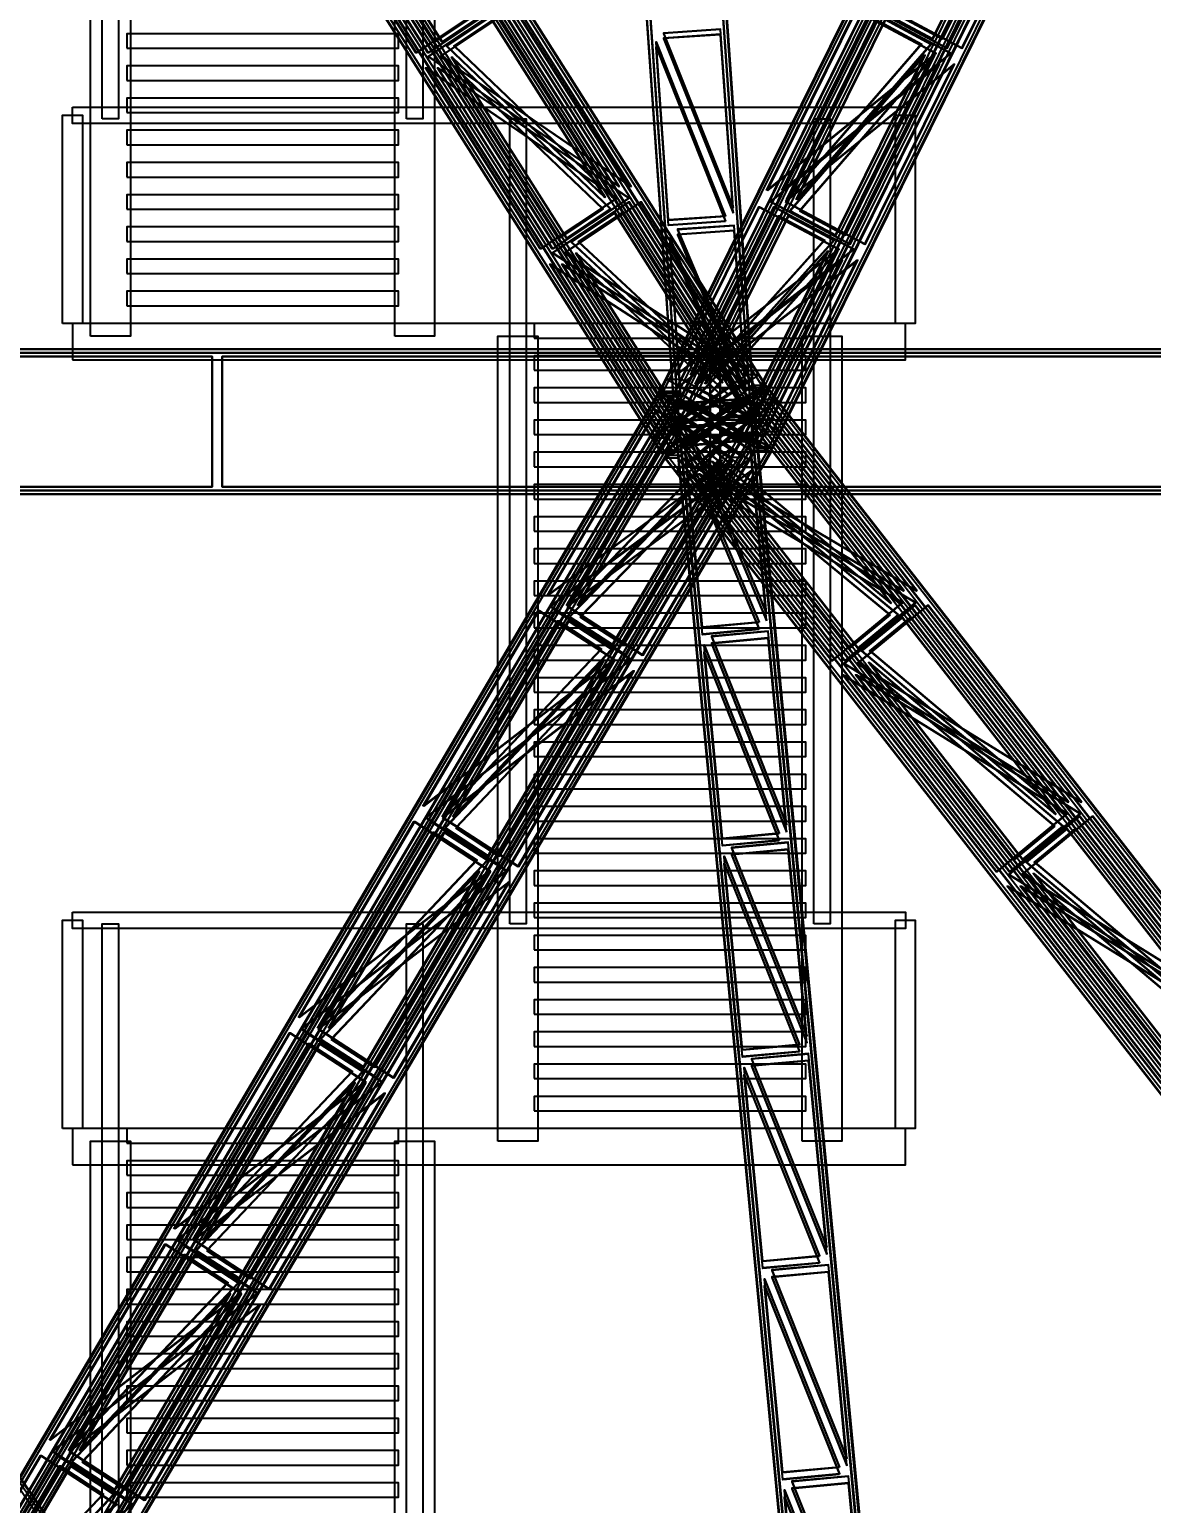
# Model space of a CAD drawing. Header units: millimetres. Extents: x -84906 to 117550, y -3000 to 338000.
# Drawn here: x 4463 to 10660, y 74025 to 82166 of the extents above; entities that cross this region are included whole.
import ezdxf

# ---------------------------------------------------------------- set-up
doc = ezdxf.new("R2010")
doc.units = ezdxf.units.MM
for name, color, linetype, lineweight in [('D-STR-CORE', 7, 'Continuous', 25), ('D-STR-DIM', 7, 'Continuous', 13), ('D-STR-STRC', 7, 'Continuous', 25)]:
    doc.layers.add(name, color=color, linetype=linetype, lineweight=lineweight)
doc.styles.add('OpenSansCondensed-Light', font='OpenSansCondensed-Light.ttf')
doc.styles.add('TOWER_UNICODE', font='Arial Unicode.ttf')
doc.dimstyles.new('EZDXF', dxfattribs={"dimtxt": 0.25, "dimasz": 0.175, "dimexe": 0.375, "dimexo": 0.125, "dimgap": 0.1, "dimtad": 1, "dimlfac": 100, "dimzin": 12, "dimdsep": 46, "dimtxsty": 'OpenSansCondensed-Light', "dimblk": 'ARCHTICK', "dimcen": 2.5, "dimazin": 3, "dimtfac": 0.5, "dimtmove": 2, "dimatfit": 3})

# ---------------------------------------------------------------- blocks, each defined once
blk = doc.blocks.new('_ARCHTICK')
at = {"color": 0, "linetype": 'BYBLOCK', "const_width": 0.15}
blk.add_lwpolyline([(-0.5, -0.5), (0.5, 0.5)], dxfattribs=at)

msp = doc.modelspace()

# ---------------------------------------------------------------- linework, layer by layer
at = {"layer": 'D-STR-CORE'}
for points in [[(4865, 81671.7), (4865, 86117.5), (4955, 86117.5), (4955, 81671.7)], [(6545, 81671.7), (6545, 86117.5), (6635, 86117.5), (6635, 81671.7)], [(4800, 80471.7), (4800, 84917.5), (5020, 84917.5), (5020, 80471.7)], [(6480, 80471.7), (6480, 84917.5), (6700, 84917.5), (6700, 80471.7)], [(5000, 82062.2), (6500, 82062.2), (6500, 82142.2), (5000, 82142.2)], [(5000, 81884.3), (6500, 81884.3), (6500, 81964.3), (5000, 81964.3)], [(4700, 81736.7), (9300, 81736.7), (9300, 81646.7), (4700, 81646.7)], [(5000, 81706.5), (6500, 81706.5), (6500, 81786.5), (5000, 81786.5)], [(4645, 80541.7), (4645, 81691.7), (4755, 81691.7), (4755, 80541.7)], [(7115, 77225.8), (7115, 81671.7), (7205, 81671.7), (7205, 77225.8)], [(8795, 77225.8), (8795, 81671.7), (8885, 81671.7), (8885, 77225.8)], [(9245, 80541.7), (9245, 81691.7), (9355, 81691.7), (9355, 80541.7)], [(5000, 81528.7), (6500, 81528.7), (6500, 81608.7), (5000, 81608.7)], [(5000, 81350.8), (6500, 81350.8), (6500, 81430.8), (5000, 81430.8)], [(5000, 81173), (6500, 81173), (6500, 81253), (5000, 81253)], [(5000, 80995.2), (6500, 80995.2), (6500, 81075.2), (5000, 81075.2)], [(5000, 80817.3), (6500, 80817.3), (6500, 80897.3), (5000, 80897.3)], [(5000, 80639.5), (6500, 80639.5), (6500, 80719.5), (5000, 80719.5)], [(4700, 80341.7), (9300, 80341.7), (9300, 80541.7), (4700, 80541.7)], [(7250, 80461.7), (8750, 80461.7), (8750, 80541.7), (7250, 80541.7)], [(7050, 76025.8), (7050, 80471.7), (7270, 80471.7), (7270, 76025.8)], [(8730, 76025.8), (8730, 80471.7), (8950, 80471.7), (8950, 76025.8)], [(7250, 80283.8), (8750, 80283.8), (8750, 80363.8), (7250, 80363.8)], [(7250, 80106), (8750, 80106), (8750, 80186), (7250, 80186)], [(7250, 79928.2), (8750, 79928.2), (8750, 80008.2), (7250, 80008.2)], [(7250, 79750.3), (8750, 79750.3), (8750, 79830.3), (7250, 79830.3)], [(7250, 79572.5), (8750, 79572.5), (8750, 79652.5), (7250, 79652.5)], [(7250, 79394.7), (8750, 79394.7), (8750, 79474.7), (7250, 79474.7)], [(7250, 79216.8), (8750, 79216.8), (8750, 79296.8), (7250, 79296.8)], [(7250, 79039), (8750, 79039), (8750, 79119), (7250, 79119)], [(7250, 78861.2), (8750, 78861.2), (8750, 78941.2), (7250, 78941.2)], [(7250, 78683.3), (8750, 78683.3), (8750, 78763.3), (7250, 78763.3)], [(7250, 78505.5), (8750, 78505.5), (8750, 78585.5), (7250, 78585.5)], [(7250, 78327.7), (8750, 78327.7), (8750, 78407.7), (7250, 78407.7)], [(7250, 78149.8), (8750, 78149.8), (8750, 78229.8), (7250, 78229.8)], [(7250, 77972), (8750, 77972), (8750, 78052), (7250, 78052)], [(7250, 77794.2), (8750, 77794.2), (8750, 77874.2), (7250, 77874.2)], [(7250, 77616.3), (8750, 77616.3), (8750, 77696.3), (7250, 77696.3)], [(7250, 77438.5), (8750, 77438.5), (8750, 77518.5), (7250, 77518.5)], [(7250, 77260.7), (8750, 77260.7), (8750, 77340.7), (7250, 77340.7)], [(4700, 77290.8), (9300, 77290.8), (9300, 77200.8), (4700, 77200.8)], [(4645, 76095.8), (4645, 77245.8), (4755, 77245.8), (4755, 76095.8)], [(4865, 72780), (4865, 77225.8), (4955, 77225.8), (4955, 72780)], [(6545, 72780), (6545, 77225.8), (6635, 77225.8), (6635, 72780)], [(9245, 76095.8), (9245, 77245.8), (9355, 77245.8), (9355, 76095.8)], [(7250, 77082.8), (8750, 77082.8), (8750, 77162.8), (7250, 77162.8)], [(7250, 76905), (8750, 76905), (8750, 76985), (7250, 76985)], [(7250, 76727.2), (8750, 76727.2), (8750, 76807.2), (7250, 76807.2)], [(7250, 76549.3), (8750, 76549.3), (8750, 76629.3), (7250, 76629.3)], [(7250, 76371.5), (8750, 76371.5), (8750, 76451.5), (7250, 76451.5)], [(7250, 76193.7), (8750, 76193.7), (8750, 76273.7), (7250, 76273.7)], [(4700, 75895.8), (9300, 75895.8), (9300, 76095.8), (4700, 76095.8)], [(5000, 76015.8), (6500, 76015.8), (6500, 76095.8), (5000, 76095.8)], [(4800, 71580), (4800, 76025.8), (5020, 76025.8), (5020, 71580)], [(6480, 71580), (6480, 76025.8), (6700, 76025.8), (6700, 71580)], [(5000, 75838), (6500, 75838), (6500, 75918), (5000, 75918)], [(5000, 75660.2), (6500, 75660.2), (6500, 75740.2), (5000, 75740.2)], [(5000, 75482.3), (6500, 75482.3), (6500, 75562.3), (5000, 75562.3)], [(5000, 75304.5), (6500, 75304.5), (6500, 75384.5), (5000, 75384.5)], [(5000, 75126.7), (6500, 75126.7), (6500, 75206.7), (5000, 75206.7)], [(5000, 74948.8), (6500, 74948.8), (6500, 75028.8), (5000, 75028.8)], [(5000, 74771), (6500, 74771), (6500, 74851), (5000, 74851)], [(5000, 74593.2), (6500, 74593.2), (6500, 74673.2), (5000, 74673.2)], [(5000, 74415.3), (6500, 74415.3), (6500, 74495.3), (5000, 74495.3)], [(5000, 74237.5), (6500, 74237.5), (6500, 74317.5), (5000, 74317.5)], [(5000, 74059.7), (6500, 74059.7), (6500, 74139.7), (5000, 74139.7)]]:
    msp.add_lwpolyline(points, close=True, dxfattribs=at)
at = {"layer": 'D-STR-STRC'}
for points in [[(8477.4, 80174.4), (7953.5, 79825.6), (-296.5, 92825.6), (227.4, 93174.4)], [(8480.9, 80174.4), (7956.9, 79825.6), (-293.1, 92825.6), (230.9, 93174.4)], [(8543.1, 80174.4), (8019.1, 79825.6), (-230.9, 92825.6), (293.1, 93174.4)], [(8546.5, 80174.4), (8022.6, 79825.6), (-227.4, 92825.6), (296.5, 93174.4)], [(7932.5, 80146.2), (8480.1, 79853.8), (14905.4, 92853.8), (14357.8, 93146.2)], [(7936.9, 80146.2), (8484.5, 79853.8), (14909.8, 92853.8), (14362.2, 93146.2)], [(8015.5, 80146.2), (8563.1, 79853.8), (14988.5, 92853.8), (14440.9, 93146.2)], [(8019.9, 80146.2), (8567.5, 79853.8), (14992.9, 92853.8), (14445.3, 93146.2)], [(8399.2, 80114.4), (8055.4, 79885.6), (-194.6, 92885.6), (149.2, 93114.4)], [(8402.7, 80114.4), (8058.9, 79885.6), (-191.1, 92885.6), (152.7, 93114.4)], [(8441.1, 80114.4), (8097.3, 79885.6), (-152.7, 92885.6), (191.1, 93114.4)], [(8444.6, 80114.4), (8100.8, 79885.6), (-149.2, 92885.6), (194.6, 93114.4)], [(8041.6, 80096), (8401, 79904), (14826.3, 92904), (14467, 93096)], [(8046, 80096), (8405.4, 79904), (14830.7, 92904), (14471.4, 93096)], [(8094.6, 80096), (8454, 79904), (14879.3, 92904), (14520, 93096)], [(8099, 80096), (8458.4, 79904), (14883.7, 92904), (14524.3, 93096)], [(8469.5, 80030.4), (8030.5, 80000.2), (7118.2, 93000.2), (7557.1, 93030.4)], [(8469.5, 80030.4), (8030.5, 80000.2), (7118.2, 93000.2), (7557.1, 93030.4)], [(8469.5, 80028.2), (8030.5, 79998), (7118.2, 92998), (7557.1, 93028.2)], [(8469.5, 80028.2), (8030.5, 79998), (7118.2, 92998), (7557.1, 93028.2)], [(8469.5, 80002), (8030.5, 79971.8), (7118.2, 92971.8), (7557.1, 93002)], [(8469.5, 80002), (8030.5, 79971.8), (7118.2, 92971.8), (7557.1, 93002)], [(8469.5, 79999.8), (8030.5, 79969.6), (7118.2, 92969.6), (7557.1, 92999.8)], [(8469.5, 79999.8), (8030.5, 79969.6), (7118.2, 92969.6), (7557.1, 92999.8)], [(7018.2, 82317.8), (6596.6, 82037.1), (5962.3, 83036.6)], [(7021.7, 82317.8), (6600, 82037.1), (5965.8, 83036.6)], [(7083.9, 82317.8), (6662.2, 82037.1), (6027.9, 83036.6)], [(7087.3, 82317.8), (6665.7, 82037.1), (6031.4, 83036.6)], [(6940, 82257.8), (6698.5, 82097.1), (6064.2, 83096.6)], [(6943.5, 82257.8), (6702, 82097.1), (6067.7, 83096.6)], [(6981.9, 82257.8), (6740.4, 82097.1), (6106.1, 83096.6)], [(6985.4, 82257.8), (6743.9, 82097.1), (6109.6, 83096.6)], [(9088.2, 82298.5), (9528.8, 82063.2), (10020.3, 83057.6)], [(9092.6, 82298.5), (9533.2, 82063.2), (10024.7, 83057.6)], [(9171.2, 82298.5), (9611.9, 82063.2), (10103.4, 83057.6)], [(9175.6, 82298.5), (9616.3, 82063.2), (10107.7, 83057.6)], [(9197.3, 82248.3), (9449.8, 82113.4), (9941.2, 83107.8)], [(9201.7, 82248.3), (9454.1, 82113.4), (9945.6, 83107.8)], [(9250.3, 82248.3), (9502.8, 82113.4), (9994.2, 83107.8)], [(9254.7, 82248.3), (9507.1, 82113.4), (9998.6, 83107.8)], [(7718.6, 81296.7), (7084.3, 82296.2), (6662.7, 82015.5)], [(7722.1, 81296.7), (7087.8, 82296.2), (6666.1, 82015.5)], [(7784.2, 81296.7), (7150, 82296.2), (6728.3, 82015.5)], [(7787.7, 81296.7), (7153.4, 82296.2), (6731.8, 82015.5)], [(7640.4, 81236.8), (7006.1, 82236.3), (6764.6, 82075.5)], [(7643.9, 81236.8), (7009.6, 82236.3), (6768.1, 82075.5)], [(7682.3, 81236.8), (7048, 82236.3), (6806.5, 82075.5)], [(7685.8, 81236.8), (7051.5, 82236.3), (6810, 82075.5)], [(8534, 81275.8), (9025.5, 82270.2), (9466.2, 82034.8)], [(8538.4, 81275.8), (9029.9, 82270.2), (9470.5, 82034.8)], [(8617.1, 81275.8), (9108.6, 82270.2), (9549.2, 82034.8)], [(8621.4, 81275.8), (9112.9, 82270.2), (9553.6, 82034.8)], [(8643.2, 81225.5), (9134.7, 82219.9), (9387.1, 82085.1)], [(8647.5, 81225.5), (9139, 82219.9), (9391.4, 82085.1)], [(8696.2, 81225.5), (9187.7, 82219.9), (9440.1, 82085.1)], [(8700.5, 81225.5), (9192, 82219.9), (9444.4, 82085.1)], [(8348.5, 81182.6), (8279.4, 82167.1), (7965.2, 82145.5)], [(8348.5, 81182.6), (8279.4, 82167.1), (7965.2, 82145.5)], [(8348.5, 81180.4), (8279.4, 82164.9), (7965.2, 82143.3)], [(8348.5, 81180.4), (8279.4, 82164.9), (7965.2, 82143.3)], [(8348.5, 81154.2), (8279.4, 82138.8), (7965.2, 82117.2)], [(8348.5, 81154.2), (8279.4, 82138.8), (7965.2, 82117.2)], [(8306.7, 81135.1), (7992.5, 81113.4), (7923.4, 82098)], [(8306.7, 81135.1), (7992.5, 81113.4), (7923.4, 82098)], [(8306.7, 81132.8), (7992.5, 81111.2), (7923.4, 82095.8)], [(8306.7, 81132.8), (7992.5, 81111.2), (7923.4, 82095.8)], [(8306.7, 81106.7), (7992.5, 81085.1), (7923.4, 82069.6)], [(8306.7, 81106.7), (7992.5, 81085.1), (7923.4, 82069.6)], [(8306.7, 81104.5), (7992.5, 81082.9), (7923.4, 82067.4)], [(8306.7, 81104.5), (7992.5, 81082.9), (7923.4, 82067.4)], [(8348.5, 81152), (8279.4, 82136.6), (7965.2, 82114.9)], [(8348.5, 81152), (8279.4, 82136.6), (7965.2, 82114.9)], [(7627.5, 81174.5), (7386, 81013.7), (6751.7, 82013.2)], [(7631, 81174.5), (7389.5, 81013.7), (6755.2, 82013.2)], [(7669.4, 81174.5), (7427.9, 81013.7), (6793.6, 82013.2)], [(7672.9, 81174.5), (7431.4, 81013.7), (6797.1, 82013.2)], [(8661.9, 81164.9), (8914.3, 81030.1), (9405.8, 82024.5)], [(8666.3, 81164.9), (8918.7, 81030.1), (9410.2, 82024.5)], [(8714.9, 81164.9), (8967.3, 81030.1), (9458.8, 82024.5)], [(8719.3, 81164.9), (8971.7, 81030.1), (9463.2, 82024.5)], [(7705.7, 81234.5), (7284.1, 80953.8), (6649.8, 81953.3)], [(7709.2, 81234.5), (7287.5, 80953.8), (6653.3, 81953.3)], [(7771.4, 81234.5), (7349.7, 80953.8), (6715.4, 81953.3)], [(7774.8, 81234.5), (7353.2, 80953.8), (6718.9, 81953.3)], [(8552.8, 81215.2), (8993.4, 80979.8), (9484.9, 81974.2)], [(8557.1, 81215.2), (8997.8, 80979.8), (9489.3, 81974.2)], [(8635.8, 81215.2), (9076.4, 80979.8), (9567.9, 81974.2)], [(8640.2, 81215.2), (9080.8, 80979.8), (9572.3, 81974.2)], [(8367.5, 80274.2), (7771.8, 81212.9), (7350.2, 80932.2)], [(8371, 80274.2), (7775.3, 81212.9), (7353.6, 80932.2)], [(8433.2, 80274.2), (7837.5, 81212.9), (7415.8, 80932.2)], [(8436.6, 80274.2), (7840.9, 81212.9), (7419.3, 80932.2)], [(8030.5, 80256.9), (8490.1, 81186.8), (8930.7, 80951.5)], [(8034.8, 80256.9), (8494.4, 81186.8), (8935.1, 80951.5)], [(8113.5, 80256.9), (8573.1, 81186.8), (9013.8, 80951.5)], [(8117.9, 80256.9), (8577.5, 81186.8), (9018.1, 80951.5)], [(8289.3, 80214.2), (7693.6, 81152.9), (7452.1, 80992.2)], [(8292.8, 80214.2), (7697.1, 81152.9), (7455.6, 80992.2)], [(8331.2, 80214.2), (7735.5, 81152.9), (7494, 80992.2)], [(8334.7, 80214.2), (7739, 81152.9), (7497.5, 80992.2)], [(8419.5, 80170.9), (8355.4, 81083.8), (8041.2, 81062.2)], [(8419.5, 80170.9), (8355.4, 81083.8), (8041.2, 81062.2)], [(8419.5, 80168.7), (8355.4, 81081.6), (8041.2, 81060)], [(8419.5, 80168.7), (8355.4, 81081.6), (8041.2, 81060)], [(8139.6, 80206.7), (8599.2, 81136.6), (8851.6, 81001.7)], [(8144, 80206.7), (8603.6, 81136.6), (8856, 81001.7)], [(8192.6, 80206.7), (8652.2, 81136.6), (8904.6, 81001.7)], [(8197, 80206.7), (8656.6, 81136.6), (8909, 81001.7)], [(8377.7, 80123.3), (8063.5, 80101.7), (7999.4, 81014.6)], [(8377.7, 80123.3), (8063.5, 80101.7), (7999.4, 81014.6)], [(8377.7, 80121.1), (8063.5, 80099.5), (7999.4, 81012.4)], [(8377.7, 80121.1), (8063.5, 80099.5), (7999.4, 81012.4)], [(8419.5, 80142.5), (8355.4, 81055.5), (8041.2, 81033.8)], [(8419.5, 80142.5), (8355.4, 81055.5), (8041.2, 81033.8)], [(8419.5, 80140.3), (8355.4, 81053.2), (8041.2, 81031.6)], [(8419.5, 80140.3), (8355.4, 81053.2), (8041.2, 81031.6)], [(8276.4, 80152), (8034.9, 79991.2), (7439.2, 80929.9)], [(8279.9, 80152), (8038.4, 79991.2), (7442.7, 80929.9)], [(8318.3, 80152), (8076.8, 79991.2), (7481.1, 80929.9)], [(8321.8, 80152), (8080.3, 79991.2), (7484.6, 80929.9)], [(8377.7, 80095), (8063.5, 80073.4), (7999.4, 80986.3)], [(8377.7, 80095), (8063.5, 80073.4), (7999.4, 80986.3)], [(8377.7, 80092.8), (8063.5, 80071.1), (7999.4, 80984.1)], [(8377.7, 80092.8), (8063.5, 80071.1), (7999.4, 80984.1)], [(8158.3, 80146.1), (8410.7, 80011.3), (8870.3, 80941.2)], [(8162.7, 80146.1), (8415.1, 80011.3), (8874.7, 80941.2)], [(8211.3, 80146.1), (8463.7, 80011.3), (8923.3, 80941.2)], [(8215.7, 80146.1), (8468.1, 80011.3), (8927.7, 80941.2)], [(8354.6, 80211.9), (7933, 79931.3), (7337.3, 80870)], [(8358.1, 80211.9), (7936.5, 79931.3), (7340.8, 80870)], [(8420.3, 80211.9), (7998.7, 79931.3), (7402.9, 80870)], [(8423.7, 80211.9), (8002.1, 79931.3), (7406.4, 80870)], [(8049.2, 80196.3), (8489.8, 79961), (8949.4, 80890.9)], [(8053.6, 80196.3), (8494.2, 79961), (8953.8, 80890.9)], [(8132.2, 80196.3), (8572.9, 79961), (9032.5, 80890.9)], [(8136.6, 80196.3), (8577.2, 79961), (9036.9, 80890.9)], [(-16500, 80400), (-16500, 79600), (16500, 79600), (16500, 80400)], [(16500, 80400), (16500, 79600), (-16500, 79600), (-16500, 80400)], [(2777.5, 80360), (2777.5, 79640), (5472.5, 79640), (5472.5, 80360)], [(5472.5, 80360), (5472.5, 79640), (2777.5, 79640), (2777.5, 80360)], [(5527.5, 80360), (5527.5, 79640), (8222.5, 79640), (8222.5, 80360)], [(8222.5, 80360), (8222.5, 79640), (5527.5, 79640), (5527.5, 80360)], [(8277.5, 80360), (8277.5, 79640), (10972.5, 79640), (10972.5, 80360)], [(10972.5, 80360), (10972.5, 79640), (8277.5, 79640), (8277.5, 80360)], [(9871.5, 66185.3), (9368.8, 65814.7), (-212.8, 79814.7), (289.9, 80185.3)], [(9875.8, 66185.3), (9373.1, 65814.7), (-208.5, 79814.7), (294.2, 80185.3)], [(8493.3, 80258.2), (8424.2, 80258.2), (7900.3, 79909.5), (7969.4, 79909.5)], [(19367.7, 66200.3), (18882.7, 65799.7), (7969.6, 79799.7), (8454.5, 80200.3)], [(8530.4, 80200.3), (8454.5, 80200.3), (7969.6, 79799.7), (8045.5, 79799.7)], [(19371.5, 66200.3), (18886.5, 65799.7), (7973.4, 79799.7), (8458.3, 80200.3)], [(7976.5, 80235.2), (8063.9, 80235.2), (8611.5, 79942.7), (8524.1, 79942.7)], [(8346, 80198.3), (8391.4, 80198.3), (8047.5, 79969.4), (8002.2, 79969.4)], [(19439.7, 66200.3), (18954.8, 65799.7), (8041.7, 79799.7), (8526.6, 80200.3)], [(19443.5, 66200.3), (18958.6, 65799.7), (8045.5, 79799.7), (8530.4, 80200.3)], [(8143, 80184.9), (8085.6, 80184.9), (8445, 79993), (8502.3, 79993)], [(8530.4, 80200.3), (8454.5, 80200.3), (8439.4, 80187.7), (8515.2, 80187.7)], [(-308.1, 66168.5), (209.8, 65831.5), (8459.8, 79831.5), (7941.9, 80168.5)], [(-303.1, 66168.5), (214.7, 65831.5), (8464.7, 79831.5), (7946.9, 80168.5)], [(-214.7, 66168.5), (303.1, 65831.5), (8553.1, 79831.5), (8035.3, 80168.5)], [(-209.8, 66168.5), (308.1, 65831.5), (8558.1, 79831.5), (8040.2, 80168.5)], [(-202.2, 66110.6), (137.7, 65889.4), (8387.7, 79889.4), (8047.8, 80110.6)], [(-197.2, 66110.6), (142.6, 65889.4), (8392.6, 79889.4), (8052.8, 80110.6)], [(-142.6, 66110.6), (197.2, 65889.4), (8447.2, 79889.4), (8107.4, 80110.6)], [(-137.7, 66110.6), (202.2, 65889.4), (8452.2, 79889.4), (8112.3, 80110.6)], [(7932.5, 80146.2), (8019.9, 80146.2), (8037, 80137.1), (7949.6, 80137.1)], [(7932.5, 80146.2), (8019.9, 80146.2), (8567.5, 79853.8), (8480.1, 79853.8)], [(7941.9, 80168.5), (8040.2, 80168.5), (8056.4, 80157.9), (7958.1, 80157.9)], [(7941.9, 80168.5), (8040.2, 80168.5), (8558.1, 79831.5), (8459.8, 79831.5)], [(8546.5, 80174.4), (8477.4, 80174.4), (7953.5, 79825.6), (8022.6, 79825.6)], [(8462.5, 80129.2), (8462.5, 80098.6), (8023.6, 80068.4), (8023.6, 80099)], [(8462.5, 80098.6), (8462.5, 80129.2), (8023.6, 80099), (8023.6, 80068.4)], [(8591.2, 80122.3), (8515.3, 80122.3), (8030.4, 79721.7), (8106.3, 79721.7)], [(8112.3, 80110.6), (8047.8, 80110.6), (8064, 80100), (8128.5, 80100)], [(8112.3, 80110.6), (8047.8, 80110.6), (8387.7, 79889.4), (8452.2, 79889.4)], [(8399.2, 80114.4), (8444.6, 80114.4), (8100.8, 79885.6), (8055.4, 79885.6)], [(19297.4, 66131.4), (18979.1, 65868.6), (8066, 79868.6), (8384.2, 80131.4)], [(8384.2, 80131.4), (8434, 80131.4), (8115.8, 79868.6), (8066, 79868.6)], [(19301.2, 66131.4), (18982.9, 65868.6), (8069.8, 79868.6), (8388, 80131.4)], [(19343.4, 66131.4), (19025.1, 65868.6), (8112, 79868.6), (8430.2, 80131.4)], [(19347.1, 66131.4), (19028.9, 65868.6), (8115.8, 79868.6), (8434, 80131.4)], [(8384.2, 80131.4), (8434, 80131.4), (8418.9, 80118.9), (8369.1, 80118.9)], [(8399.2, 80114.4), (8444.6, 80114.4), (8428.2, 80103.5), (8382.9, 80103.5)], [(8546.5, 80174.4), (8477.4, 80174.4), (8461.1, 80163.5), (8530.2, 80163.5)], [(7323.1, 79042.4), (7924.2, 80062.4), (8340.9, 79791.3)], [(7328, 79042.4), (7929.1, 80062.4), (8345.8, 79791.3)], [(7416.5, 79042.4), (8017.6, 80062.4), (8434.3, 79791.3)], [(7421.4, 79042.4), (8022.5, 80062.4), (8439.2, 79791.3)], [(7891.8, 80083.4), (7990.1, 80083.4), (8508, 79746.5), (8409.7, 79746.5)], [(8062.2, 80025.5), (7997.7, 80025.5), (8337.6, 79804.4), (8402.1, 79804.4)], [(8469.5, 80030.4), (8469.5, 79999.8), (8030.5, 79969.6), (8030.5, 80000.2)], [(8469.5, 79999.8), (8469.5, 80030.4), (8030.5, 80000.2), (8030.5, 79969.6)], [(9800.6, 66040.7), (9362.5, 66000.4), (8031, 80000.4), (8469, 80040.7)], [(8469, 80040.7), (8469, 79999.6), (8031, 79959.3), (8031, 80000.4)], [(9800.6, 66040.7), (9362.5, 66000.4), (8031, 80000.4), (8469, 80040.7)], [(8469, 79999.6), (8469, 80040.7), (8031, 80000.4), (8031, 79959.3)], [(9800.6, 66037.7), (9362.5, 65997.5), (8031, 79997.5), (8469, 80037.7)], [(9800.6, 66037.7), (9362.5, 65997.5), (8031, 79997.5), (8469, 80037.7)], [(8099, 80096), (8041.6, 80096), (8058.7, 80086.8), (8116.1, 80086.8)], [(8099, 80096), (8041.6, 80096), (8401, 79904), (8458.4, 79904)], [(9289.6, 79065.1), (8485, 80097.2), (8094.8, 79774.9)], [(9293.4, 79065.1), (8488.8, 80097.2), (8098.6, 79774.9)], [(8445, 80053.4), (8494.8, 80053.4), (8176.6, 79790.6), (8126.8, 79790.6)], [(9361.7, 79065.1), (8557.1, 80097.2), (8166.9, 79774.9)], [(9365.4, 79065.1), (8560.9, 80097.2), (8170.7, 79774.9)], [(9219.3, 78996.3), (8414.7, 80028.4), (8191.2, 79843.8)], [(9223.1, 78996.3), (8418.5, 80028.4), (8195, 79843.8)], [(9265.3, 78996.3), (8460.7, 80028.4), (8237.2, 79843.8)], [(9269.1, 78996.3), (8464.5, 80028.4), (8241, 79843.8)], [(8469, 80040.7), (8469, 79999.6), (8449.1, 79997.7), (8449.1, 80038.8)], [(8469, 79999.6), (8469, 80040.7), (8449.1, 80038.8), (8449.1, 79997.7)], [(8469.5, 80030.4), (8469.5, 79999.8), (8449.5, 79998.4), (8449.5, 80029)], [(8469.5, 79999.8), (8469.5, 80030.4), (8449.5, 80029), (8449.5, 79998.4)], [(7429, 78984.5), (8030.1, 80004.5), (8268.8, 79849.2)], [(7433.9, 78984.5), (8035, 80004.5), (8273.7, 79849.2)], [(7488.6, 78984.5), (8089.7, 80004.5), (8328.4, 79849.2)], [(7493.5, 78984.5), (8094.6, 80004.5), (8333.3, 79849.2)], [(8050.5, 80001.6), (8050.5, 79971), (8030.5, 79969.6), (8030.5, 80000.2)], [(8050.5, 79971), (8050.5, 80001.6), (8030.5, 80000.2), (8030.5, 79969.6)], [(9800.6, 66002.5), (9362.5, 65962.3), (8031, 79962.3), (8469, 80002.5)], [(9800.6, 66002.5), (9362.5, 65962.3), (8031, 79962.3), (8469, 80002.5)], [(8050.9, 80002.3), (8050.9, 79961.2), (8031, 79959.3), (8031, 80000.4)], [(8050.9, 79961.2), (8050.9, 80002.3), (8031, 80000.4), (8031, 79959.3)], [(9800.6, 65999.6), (9362.5, 65959.3), (8031, 79959.3), (8469, 79999.6)], [(9800.6, 65999.6), (9362.5, 65959.3), (8031, 79959.3), (8469, 79999.6)], [(8478.3, 79942.8), (8478.3, 79901.7), (8040.3, 79861.5), (8040.3, 79902.6)], [(8478.3, 79901.7), (8478.3, 79942.8), (8040.3, 79902.6), (8040.3, 79861.5)], [(8071.8, 79896.5), (8117.1, 79896.5), (8100.8, 79885.6), (8055.4, 79885.6)], [(8081.1, 79881.1), (8130.9, 79881.1), (8115.8, 79868.6), (8066, 79868.6)], [(8492.8, 78893.1), (8179.2, 78864.3), (8084.3, 79862.3)], [(8492.8, 78893.1), (8179.2, 78864.3), (8084.3, 79862.3)], [(8492.8, 78890.1), (8179.2, 78861.3), (8084.3, 79859.3)], [(8492.8, 78890.1), (8179.2, 78861.3), (8084.3, 79859.3)], [(8533.4, 78941.3), (8438.5, 79939.2), (8124.9, 79910.4)], [(8533.4, 78941.3), (8438.5, 79939.2), (8124.9, 79910.4)], [(8533.4, 78938.3), (8438.5, 79936.2), (8124.9, 79907.4)], [(8533.4, 78938.3), (8438.5, 79936.2), (8124.9, 79907.4)], [(8533.4, 78903.1), (8438.5, 79901.1), (8124.9, 79872.3)], [(8533.4, 78903.1), (8438.5, 79901.1), (8124.9, 79872.3)], [(8533.4, 78900.1), (8438.5, 79898.1), (8124.9, 79869.3)], [(8533.4, 78900.1), (8438.5, 79898.1), (8124.9, 79869.3)], [(8436, 79900), (8371.5, 79900), (8387.7, 79889.4), (8452.2, 79889.4)], [(8441.3, 79913.2), (8383.9, 79913.2), (8401, 79904), (8458.4, 79904)], [(8463, 79862.9), (8550.4, 79862.9), (8567.5, 79853.8), (8480.1, 79853.8)], [(7442.9, 78922.5), (7681.6, 78767.2), (8282.6, 79787.2)], [(7447.8, 78922.5), (7686.5, 78767.2), (8287.6, 79787.2)], [(7502.5, 78922.5), (7741.2, 78767.2), (8342.2, 79787.2)], [(7507.4, 78922.5), (7746.1, 78767.2), (8347.2, 79787.2)], [(8038.9, 79836.5), (7969.8, 79836.5), (7953.5, 79825.6), (8022.6, 79825.6)], [(8060.6, 79812.3), (7984.8, 79812.3), (7969.6, 79799.7), (8045.5, 79799.7)], [(8492.8, 78855), (8179.2, 78826.2), (8084.3, 79824.2)], [(8492.8, 78855), (8179.2, 78826.2), (8084.3, 79824.2)], [(8492.8, 78852), (8179.2, 78823.2), (8084.3, 79821.2)], [(8492.8, 78852), (8179.2, 78823.2), (8084.3, 79821.2)], [(9212.5, 78933), (8989, 78748.4), (8184.5, 79780.5)], [(9216.3, 78933), (8992.8, 78748.4), (8188.2, 79780.5)], [(9258.5, 78933), (9035, 78748.4), (8230.4, 79780.5)], [(9262.3, 78933), (9038.8, 78748.4), (8234.2, 79780.5)], [(8443.6, 79842.1), (8541.9, 79842.1), (8558.1, 79831.5), (8459.8, 79831.5)], [(7337, 78980.4), (7753.7, 78709.3), (8354.7, 79729.3)], [(7341.9, 78980.4), (7758.6, 78709.3), (8359.7, 79729.3)], [(7430.4, 78980.4), (7847.1, 78709.3), (8448.1, 79729.3)], [(7435.3, 78980.4), (7852, 78709.3), (8453, 79729.3)], [(9282.8, 79001.9), (8892.6, 78679.6), (8088.1, 79711.7)], [(9286.6, 79001.9), (8896.4, 78679.6), (8091.9, 79711.7)], [(9354.9, 79001.9), (8964.7, 78679.6), (8160.1, 79711.7)], [(9358.7, 79001.9), (8968.5, 78679.6), (8163.9, 79711.7)], [(10199, 77898.4), (9350.4, 78987.1), (8960.1, 78664.8)], [(10202.8, 77898.4), (9354.2, 78987.1), (8963.9, 78664.8)], [(10271.1, 77898.4), (9422.4, 78987.1), (9032.2, 78664.8)], [(10274.9, 77898.4), (9426.2, 78987.1), (9036, 78664.8)], [(6635.6, 77875.7), (7273, 78957.4), (7689.7, 78686.2)], [(6640.5, 77875.7), (7277.9, 78957.4), (7694.6, 78686.2)], [(6729, 77875.7), (7366.4, 78957.4), (7783.1, 78686.2)], [(6733.9, 77875.7), (7371.3, 78957.4), (7788, 78686.2)], [(6741.5, 77817.8), (7378.9, 78899.5), (7617.6, 78744.1)], [(6746.4, 77817.8), (7383.8, 78899.5), (7622.5, 78744.1)], [(6801.1, 77817.8), (7438.5, 78899.5), (7677.2, 78744.1)], [(6806, 77817.8), (7443.4, 78899.5), (7682.1, 78744.1)], [(10128.7, 77829.6), (9280.1, 78918.3), (9056.5, 78733.7)], [(10132.5, 77829.6), (9283.9, 78918.3), (9060.3, 78733.7)], [(10174.7, 77829.6), (9326.1, 78918.3), (9102.5, 78733.7)], [(10178.5, 77829.6), (9329.9, 78918.3), (9106.3, 78733.7)], [(8644.4, 77774.6), (8542.7, 78843.4), (8229.1, 78814.7)], [(8644.4, 77774.6), (8542.7, 78843.4), (8229.1, 78814.7)], [(8644.4, 77771.6), (8542.7, 78840.5), (8229.1, 78811.7)], [(8644.4, 77771.6), (8542.7, 78840.5), (8229.1, 78811.7)], [(8644.4, 77736.5), (8542.7, 78805.3), (8229.1, 78776.5)], [(8644.4, 77736.5), (8542.7, 78805.3), (8229.1, 78776.5)], [(8644.4, 77733.5), (8542.7, 78802.3), (8229.1, 78773.5)], [(8644.4, 77733.5), (8542.7, 78802.3), (8229.1, 78773.5)], [(8603.8, 77726.5), (8290.1, 77697.7), (8188.5, 78766.5)], [(8603.8, 77726.5), (8290.1, 77697.7), (8188.5, 78766.5)], [(8603.8, 77723.5), (8290.1, 77694.7), (8188.5, 78763.5)], [(8603.8, 77723.5), (8290.1, 77694.7), (8188.5, 78763.5)], [(8603.8, 77688.3), (8290.1, 77659.5), (8188.5, 78728.4)], [(8603.8, 77688.3), (8290.1, 77659.5), (8188.5, 78728.4)], [(8603.8, 77685.3), (8290.1, 77656.6), (8188.5, 78725.4)], [(8603.8, 77685.3), (8290.1, 77656.6), (8188.5, 78725.4)], [(6755.4, 77755.9), (6994.1, 77600.5), (7631.5, 78682.2)], [(6760.3, 77755.9), (6999, 77600.5), (7636.4, 78682.2)], [(6815, 77755.9), (7053.7, 77600.5), (7691.1, 78682.2)], [(6819.9, 77755.9), (7058.6, 77600.5), (7696, 78682.2)], [(10122, 77766.3), (9898.4, 77581.7), (9049.8, 78670.4)], [(10125.8, 77766.3), (9902.2, 77581.7), (9053.6, 78670.4)], [(10168, 77766.3), (9944.4, 77581.7), (9095.8, 78670.4)], [(10171.7, 77766.3), (9948.2, 77581.7), (9099.6, 78670.4)], [(6649.5, 77813.8), (7066.2, 77542.6), (7703.6, 78624.3)], [(6654.4, 77813.8), (7071.1, 77542.6), (7708.5, 78624.3)], [(6742.9, 77813.8), (7159.6, 77542.6), (7797, 78624.3)], [(6747.8, 77813.8), (7164.5, 77542.6), (7801.9, 78624.3)], [(10192.3, 77835.2), (9802, 77512.9), (8953.4, 78601.6)], [(10196.1, 77835.2), (9805.8, 77512.9), (8957.2, 78601.6)], [(10264.3, 77835.2), (9874.1, 77512.9), (9025.5, 78601.6)], [(10268.1, 77835.2), (9877.9, 77512.9), (9029.3, 78601.6)], [(5948.1, 76709), (6585.5, 77790.7), (7002.2, 77519.6)], [(5953, 76709), (6590.4, 77790.7), (7007.1, 77519.6)], [(6041.5, 76709), (6678.9, 77790.7), (7095.6, 77519.6)], [(6046.4, 76709), (6683.8, 77790.7), (7100.5, 77519.6)], [(11108.4, 76731.8), (10259.8, 77820.4), (9869.6, 77498.1)], [(11112.2, 76731.8), (10263.6, 77820.4), (9873.4, 77498.1)], [(11180.5, 76731.8), (10331.9, 77820.4), (9941.6, 77498.1)], [(11184.3, 76731.8), (10335.7, 77820.4), (9945.4, 77498.1)], [(11038.1, 76662.9), (10189.5, 77751.6), (9966, 77567)], [(11041.9, 76662.9), (10193.3, 77751.6), (9969.8, 77567)], [(11084.1, 76662.9), (10235.5, 77751.6), (10012, 77567)], [(11087.9, 76662.9), (10239.3, 77751.6), (10015.8, 77567)], [(6054, 76651.1), (6691.4, 77732.8), (6930.1, 77577.5)], [(6058.9, 76651.1), (6696.3, 77732.8), (6935, 77577.5)], [(6113.6, 76651.1), (6751, 77732.8), (6989.7, 77577.5)], [(6118.5, 76651.1), (6755.9, 77732.8), (6994.6, 77577.5)], [(8755.4, 76607.9), (8653.7, 77676.8), (8340.1, 77648)], [(8755.4, 76607.9), (8653.7, 77676.8), (8340.1, 77648)], [(8755.4, 76604.9), (8653.7, 77673.8), (8340.1, 77645)], [(8755.4, 76604.9), (8653.7, 77673.8), (8340.1, 77645)], [(8714.7, 76559.8), (8401.1, 76531), (8299.5, 77599.9)], [(8714.7, 76559.8), (8401.1, 76531), (8299.5, 77599.9)], [(8714.7, 76556.8), (8401.1, 76528), (8299.5, 77596.9)], [(8714.7, 76556.8), (8401.1, 76528), (8299.5, 77596.9)], [(8755.4, 76569.8), (8653.7, 77638.7), (8340.1, 77609.9)], [(8755.4, 76569.8), (8653.7, 77638.7), (8340.1, 77609.9)], [(8755.4, 76566.8), (8653.7, 77635.7), (8340.1, 77606.9)], [(8755.4, 76566.8), (8653.7, 77635.7), (8340.1, 77606.9)], [(6067.9, 76589.2), (6306.6, 76433.9), (6944, 77515.5)], [(6072.8, 76589.2), (6311.5, 76433.9), (6948.9, 77515.5)], [(6127.5, 76589.2), (6366.2, 76433.9), (7003.6, 77515.5)], [(6132.4, 76589.2), (6371.1, 76433.9), (7008.5, 77515.5)], [(8714.7, 76521.7), (8401.1, 76492.9), (8299.5, 77561.7)], [(8714.7, 76521.7), (8401.1, 76492.9), (8299.5, 77561.7)], [(8714.7, 76518.7), (8401.1, 76489.9), (8299.5, 77558.7)], [(8714.7, 76518.7), (8401.1, 76489.9), (8299.5, 77558.7)], [(11031.4, 76599.7), (10807.9, 76415.1), (9959.2, 77503.7)], [(11035.2, 76599.7), (10811.7, 76415.1), (9963, 77503.7)], [(11077.4, 76599.7), (10853.8, 76415.1), (10005.2, 77503.7)], [(11081.2, 76599.7), (10857.6, 76415.1), (10009, 77503.7)], [(5962, 76647.1), (6378.7, 76376), (7016.1, 77457.6)], [(5966.9, 76647.1), (6383.6, 76376), (7021, 77457.6)], [(6055.4, 76647.1), (6472.1, 76376), (7109.5, 77457.6)], [(6060.3, 76647.1), (6477, 76376), (7114.4, 77457.6)], [(11101.7, 76668.5), (10711.5, 76346.2), (9862.8, 77434.9)], [(11105.5, 76668.5), (10715.3, 76346.2), (9866.6, 77434.9)], [(11173.8, 76668.5), (10783.5, 76346.2), (9934.9, 77434.9)], [(11177.6, 76668.5), (10787.3, 76346.2), (9938.7, 77434.9)], [(5260.6, 75542.4), (5898, 76624), (6314.7, 76352.9)], [(5265.5, 75542.4), (5902.9, 76624), (6319.6, 76352.9)], [(5354, 75542.4), (5991.4, 76624), (6408.1, 76352.9)], [(5358.9, 75542.4), (5996.3, 76624), (6413, 76352.9)], [(5366.5, 75484.5), (6003.9, 76566.1), (6242.6, 76410.8)], [(5371.4, 75484.5), (6008.8, 76566.1), (6247.5, 76410.8)], [(5426.1, 75484.5), (6063.5, 76566.1), (6302.2, 76410.8)], [(5431, 75484.5), (6068.4, 76566.1), (6307.1, 76410.8)], [(8866.3, 75441.3), (8764.7, 76510.1), (8451, 76481.3)], [(8866.3, 75441.3), (8764.7, 76510.1), (8451, 76481.3)], [(8866.3, 75438.3), (8764.7, 76507.1), (8451, 76478.3)], [(8866.3, 75438.3), (8764.7, 76507.1), (8451, 76478.3)], [(8866.3, 75403.1), (8764.7, 76472), (8451, 76443.2)], [(8866.3, 75403.1), (8764.7, 76472), (8451, 76443.2)], [(8866.3, 75400.1), (8764.7, 76469), (8451, 76440.2)], [(8866.3, 75400.1), (8764.7, 76469), (8451, 76440.2)], [(8825.7, 75393.1), (8512.1, 75364.3), (8410.4, 76433.2)], [(8825.7, 75393.1), (8512.1, 75364.3), (8410.4, 76433.2)], [(8825.7, 75390.1), (8512.1, 75361.3), (8410.4, 76430.2)], [(8825.7, 75390.1), (8512.1, 75361.3), (8410.4, 76430.2)], [(8825.7, 75355), (8512.1, 75326.2), (8410.4, 76395.1)], [(8825.7, 75355), (8512.1, 75326.2), (8410.4, 76395.1)], [(8825.7, 75352), (8512.1, 75323.2), (8410.4, 76392.1)], [(8825.7, 75352), (8512.1, 75323.2), (8410.4, 76392.1)], [(5274.5, 75480.4), (5691.2, 75209.3), (6328.6, 76291)], [(5279.4, 75480.4), (5696.1, 75209.3), (6333.5, 76291)], [(5367.9, 75480.4), (5784.6, 75209.3), (6422, 76291)], [(5372.8, 75480.4), (5789.5, 75209.3), (6426.9, 76291)], [(5380.4, 75422.5), (5619.1, 75267.2), (6256.5, 76348.9)], [(5385.3, 75422.5), (5624, 75267.2), (6261.4, 76348.9)], [(5440, 75422.5), (5678.7, 75267.2), (6316.1, 76348.9)], [(5444.9, 75422.5), (5683.6, 75267.2), (6321, 76348.9)], [(4573.1, 74375.7), (5210.5, 75457.4), (5627.2, 75186.2)], [(4578, 74375.7), (5215.4, 75457.4), (5632.1, 75186.2)], [(4666.5, 74375.7), (5303.9, 75457.4), (5720.6, 75186.2)], [(4671.4, 74375.7), (5308.8, 75457.4), (5725.5, 75186.2)], [(4679, 74317.8), (5316.4, 75399.5), (5555.1, 75244.1)], [(4683.9, 74317.8), (5321.3, 75399.5), (5560, 75244.1)], [(4738.6, 74317.8), (5376, 75399.5), (5614.7, 75244.1)], [(4743.5, 74317.8), (5380.9, 75399.5), (5619.6, 75244.1)], [(8977.3, 74274.6), (8875.6, 75343.4), (8562, 75314.7)], [(8977.3, 74274.6), (8875.6, 75343.4), (8562, 75314.7)], [(8977.3, 74271.6), (8875.6, 75340.5), (8562, 75311.7)], [(8977.3, 74271.6), (8875.6, 75340.5), (8562, 75311.7)], [(8977.3, 74236.5), (8875.6, 75305.3), (8562, 75276.5)], [(8977.3, 74236.5), (8875.6, 75305.3), (8562, 75276.5)], [(8977.3, 74233.5), (8875.6, 75302.3), (8562, 75273.5)], [(8977.3, 74233.5), (8875.6, 75302.3), (8562, 75273.5)], [(8936.7, 74226.5), (8623, 74197.7), (8521.4, 75266.5)], [(8936.7, 74226.5), (8623, 74197.7), (8521.4, 75266.5)], [(8936.7, 74223.5), (8623, 74194.7), (8521.4, 75263.5)], [(8936.7, 74223.5), (8623, 74194.7), (8521.4, 75263.5)], [(8936.7, 74188.3), (8623, 74159.5), (8521.4, 75228.4)], [(8936.7, 74188.3), (8623, 74159.5), (8521.4, 75228.4)], [(8936.7, 74185.3), (8623, 74156.6), (8521.4, 75225.4)], [(8936.7, 74185.3), (8623, 74156.6), (8521.4, 75225.4)], [(4692.9, 74255.9), (4931.6, 74100.5), (5569, 75182.2)], [(4697.8, 74255.9), (4936.5, 74100.5), (5573.9, 75182.2)], [(4752.5, 74255.9), (4991.2, 74100.5), (5628.6, 75182.2)], [(4757.4, 74255.9), (4996.1, 74100.5), (5633.5, 75182.2)], [(4587, 74313.8), (5003.7, 74042.6), (5641.1, 75124.3)], [(4591.9, 74313.8), (5008.6, 74042.6), (5646, 75124.3)], [(4680.4, 74313.8), (5097.1, 74042.6), (5734.5, 75124.3)], [(4685.3, 74313.8), (5102, 74042.6), (5739.4, 75124.3)], [(5013.1, 73221.3), (4270.4, 74306.4), (3865.9, 74008.2)], [(3885.6, 73209), (4523, 74290.7), (4939.7, 74019.6)], [(3890.5, 73209), (4527.9, 74290.7), (4944.6, 74019.6)], [(3979, 73209), (4616.4, 74290.7), (5033.1, 74019.6)], [(3983.9, 73209), (4621.3, 74290.7), (5038, 74019.6)], [(3991.5, 73151.1), (4628.9, 74232.8), (4867.6, 74077.5)], [(3996.4, 73151.1), (4633.8, 74232.8), (4872.5, 74077.5)], [(4051.1, 73151.1), (4688.5, 74232.8), (4927.2, 74077.5)], [(4056, 73151.1), (4693.4, 74232.8), (4932.1, 74077.5)], [(9088.3, 73107.9), (8986.6, 74176.8), (8673, 74148)], [(9088.3, 73107.9), (8986.6, 74176.8), (8673, 74148)], [(9088.3, 73104.9), (8986.6, 74173.8), (8673, 74145)], [(9088.3, 73104.9), (8986.6, 74173.8), (8673, 74145)], [(9047.6, 73059.8), (8734, 73031), (8632.3, 74099.9)], [(9047.6, 73059.8), (8734, 73031), (8632.3, 74099.9)], [(9047.6, 73056.8), (8734, 73028), (8632.3, 74096.9)], [(9047.6, 73056.8), (8734, 73028), (8632.3, 74096.9)], [(9088.3, 73069.8), (8986.6, 74138.7), (8673, 74109.9)], [(9088.3, 73069.8), (8986.6, 74138.7), (8673, 74109.9)], [(9088.3, 73066.8), (8986.6, 74135.7), (8673, 74106.9)], [(9088.3, 73066.8), (8986.6, 74135.7), (8673, 74106.9)], [(9047.6, 73021.7), (8734, 72992.9), (8632.3, 74061.7)], [(9047.6, 73021.7), (8734, 72992.9), (8632.3, 74061.7)], [(9047.6, 73018.7), (8734, 72989.9), (8632.3, 74058.7)], [(9047.6, 73018.7), (8734, 72989.9), (8632.3, 74058.7)]]:
    msp.add_lwpolyline(points, close=True, dxfattribs=at)
for points in [[(8461.1, 80163.5), (211.1, 93163.5)], [(8477.4, 80174.4), (227.4, 93174.4)], [(8530.2, 80163.5), (280.2, 93163.5)], [(8546.5, 80174.4), (296.5, 93174.4)], [(7932.5, 80146.2), (14357.8, 93146.2)], [(7949.6, 80137.1), (14375, 93137.1)], [(8019.9, 80146.2), (14445.3, 93146.2)], [(8037, 80137.1), (14462.4, 93137.1)], [(8382.9, 80103.5), (132.9, 93103.5)], [(8399.2, 80114.4), (149.2, 93114.4)], [(8428.2, 80103.5), (178.2, 93103.5)], [(8444.6, 80114.4), (194.6, 93114.4)], [(8041.6, 80096), (14467, 93096)], [(8058.7, 80086.8), (14484.1, 93086.8)], [(8099, 80096), (14524.3, 93096)], [(8116.1, 80086.8), (14541.5, 93086.8)], [(8030.5, 80000.2), (7118.2, 93000.2)], [(8030.5, 80000.2), (7118.2, 93000.2)], [(8030.5, 79969.6), (7118.2, 92969.6)], [(8030.5, 79969.6), (7118.2, 92969.6)], [(8050.5, 80001.6), (7138.2, 93001.6)], [(8050.5, 80001.6), (7138.2, 93001.6)], [(8050.5, 79971), (7138.2, 92971)], [(8050.5, 79971), (7138.2, 92971)], [(8449.5, 80029), (7537.2, 93029)], [(8449.5, 80029), (7537.2, 93029)], [(8449.5, 79998.4), (7537.2, 92998.4)], [(8449.5, 79998.4), (7537.2, 92998.4)], [(8469.5, 80030.4), (7557.1, 93030.4)], [(8469.5, 80030.4), (7557.1, 93030.4)], [(8469.5, 79999.8), (7557.1, 92999.8)], [(8469.5, 79999.8), (7557.1, 92999.8)], [(8055.4, 79885.6), (-194.6, 92885.6)], [(8071.8, 79896.5), (-178.2, 92896.5)], [(8100.8, 79885.6), (-149.2, 92885.6)], [(8117.1, 79896.5), (-132.9, 92896.5)], [(8383.9, 79913.2), (14809.2, 92913.2)], [(8401, 79904), (14826.3, 92904)], [(8441.3, 79913.2), (14866.6, 92913.2)], [(8458.4, 79904), (14883.7, 92904)], [(7953.5, 79825.6), (-296.5, 92825.6)], [(7969.8, 79836.5), (-280.2, 92836.5)], [(8022.6, 79825.6), (-227.4, 92825.6)], [(8038.9, 79836.5), (-211.1, 92836.5)], [(8463, 79862.9), (14888.3, 92862.9)], [(8480.1, 79853.8), (14905.4, 92853.8)], [(8550.4, 79862.9), (14975.7, 92862.9)], [(8567.5, 79853.8), (14992.9, 92853.8)], [(-16500, 80400), (16500, 80400)], [(16500, 80400), (-16500, 80400)], [(-16500, 80380), (16500, 80380)], [(16500, 80380), (-16500, 80380)], [(9875.8, 66185.3), (294.2, 80185.3)], [(7932.5, 80146.2), (7976.5, 80235.2)], [(8019.9, 80146.2), (8063.9, 80235.2)], [(8041.6, 80096), (8085.6, 80184.9)], [(8099, 80096), (8143, 80184.9)], [(8399.2, 80114.4), (8346, 80198.3)], [(8444.6, 80114.4), (8391.4, 80198.3)], [(8477.4, 80174.4), (8424.2, 80258.2)], [(19352.5, 66187.7), (8439.4, 80187.7)], [(19367.7, 66200.3), (8454.5, 80200.3)], [(8515.3, 80122.3), (8454.5, 80200.3)], [(8546.5, 80174.4), (8493.3, 80258.2)], [(19428.4, 66187.7), (8515.2, 80187.7)], [(19443.5, 66200.3), (8530.4, 80200.3)], [(8591.2, 80122.3), (8530.4, 80200.3)], [(-308.1, 66168.5), (7941.9, 80168.5)], [(-291.9, 66157.9), (7958.1, 80157.9)], [(-209.8, 66168.5), (8040.2, 80168.5)], [(-202.2, 66110.6), (8047.8, 80110.6)], [(-193.6, 66157.9), (8056.4, 80157.9)], [(-137.7, 66110.6), (8112.3, 80110.6)], [(9860.1, 66173.7), (278.5, 80173.7)], [(7891.8, 80083.4), (7941.9, 80168.5)], [(7990.1, 80083.4), (8040.2, 80168.5)], [(7997.7, 80025.5), (8047.8, 80110.6)], [(8062.2, 80025.5), (8112.3, 80110.6)], [(19282.2, 66118.9), (8369.1, 80118.9)], [(19297.4, 66131.4), (8384.2, 80131.4)], [(8445, 80053.4), (8384.2, 80131.4)], [(19332, 66118.9), (8418.9, 80118.9)], [(19347.1, 66131.4), (8434, 80131.4)], [(8494.8, 80053.4), (8434, 80131.4)], [(8469.5, 80030.4), (8462.5, 80129.2)], [(8469.5, 80030.4), (8462.5, 80129.2)], [(-186, 66100), (8064, 80100)], [(-121.5, 66100), (8128.5, 80100)], [(8030.5, 80000.2), (8023.6, 80099)], [(8030.5, 80000.2), (8023.6, 80099)], [(8030.5, 79969.6), (8023.6, 80068.4)], [(8030.5, 79969.6), (8023.6, 80068.4)], [(9780.7, 66038.8), (8449.1, 80038.8)], [(9780.7, 66038.8), (8449.1, 80038.8)], [(8469.5, 79999.8), (8462.5, 80098.6)], [(8469.5, 79999.8), (8462.5, 80098.6)], [(9800.6, 66040.7), (8469, 80040.7)], [(8478.3, 79942.8), (8469, 80040.7)], [(9800.6, 66040.7), (8469, 80040.7)], [(8478.3, 79942.8), (8469, 80040.7)], [(8055.4, 79885.6), (8002.2, 79969.4)], [(9362.5, 66000.4), (8031, 80000.4)], [(8040.3, 79902.6), (8031, 80000.4)], [(9362.5, 66000.4), (8031, 80000.4)], [(8040.3, 79902.6), (8031, 80000.4)], [(9362.5, 65959.3), (8031, 79959.3)], [(8040.3, 79861.5), (8031, 79959.3)], [(9362.5, 65959.3), (8031, 79959.3)], [(8040.3, 79861.5), (8031, 79959.3)], [(8100.8, 79885.6), (8047.5, 79969.4)], [(9382.4, 66002.3), (8050.9, 80002.3)], [(9382.4, 66002.3), (8050.9, 80002.3)], [(9382.4, 65961.2), (8050.9, 79961.2)], [(9382.4, 65961.2), (8050.9, 79961.2)], [(8401, 79904), (8445, 79993)], [(9780.7, 65997.7), (8449.1, 79997.7)], [(9780.7, 65997.7), (8449.1, 79997.7)], [(8458.4, 79904), (8502.3, 79993)], [(9800.6, 65999.6), (8469, 79999.6)], [(8478.3, 79901.7), (8469, 79999.6)], [(9800.6, 65999.6), (8469, 79999.6)], [(8478.3, 79901.7), (8469, 79999.6)], [(8480.1, 79853.8), (8524.1, 79942.7)], [(8567.5, 79853.8), (8611.5, 79942.7)], [(121.5, 65900), (8371.5, 79900)], [(137.7, 65889.4), (8387.7, 79889.4)], [(186, 65900), (8436, 79900)], [(202.2, 65889.4), (8452.2, 79889.4)], [(7953.5, 79825.6), (7900.3, 79909.5)], [(8022.6, 79825.6), (7969.4, 79909.5)], [(18979.1, 65868.6), (8066, 79868.6)], [(8126.8, 79790.6), (8066, 79868.6)], [(18994.3, 65881.1), (8081.1, 79881.1)], [(19028.9, 65868.6), (8115.8, 79868.6)], [(8176.6, 79790.6), (8115.8, 79868.6)], [(19044.1, 65881.1), (8130.9, 79881.1)], [(8337.6, 79804.4), (8387.7, 79889.4)], [(8402.1, 79804.4), (8452.2, 79889.4)], [(193.6, 65842.1), (8443.6, 79842.1)], [(209.8, 65831.5), (8459.8, 79831.5)], [(291.9, 65842.1), (8541.9, 79842.1)], [(308.1, 65831.5), (8558.1, 79831.5)], [(18882.7, 65799.7), (7969.6, 79799.7)], [(8030.4, 79721.7), (7969.6, 79799.7)], [(18897.9, 65812.3), (7984.8, 79812.3)], [(18958.6, 65799.7), (8045.5, 79799.7)], [(8106.3, 79721.7), (8045.5, 79799.7)], [(18973.7, 65812.3), (8060.6, 79812.3)], [(8409.7, 79746.5), (8459.8, 79831.5)], [(8508, 79746.5), (8558.1, 79831.5)], [(-16500, 79620), (16500, 79620)], [(16500, 79620), (-16500, 79620)], [(-16500, 79600), (16500, 79600)], [(16500, 79600), (-16500, 79600)]]:
    msp.add_lwpolyline(points, dxfattribs=at)

# ---------------------------------------------------------------- dimensions: what is measured, and where the dimension line sits
at = {"layer": 'D-STR-DIM'}
for base, p2 in [((116500, 0), (0, 223550)), ((85000, 0), (0, 125000))]:
    msp.add_linear_dim(base=base, p1=(0, 0), p2=p2, angle=90, dimstyle='EZDXF', override={"dimtxt": 4200, "dimasz": 1875, "dimexe": 1050, "dimexo": 900, "dimgap": 1050, "dimtad": 1, "dimdec": 0, "dimlfac": 1, "dimlunit": 2, "dimtxsty": 'TOWER_UNICODE', "dimclrd": 7, "dimclre": 7, "dimclrt": 7}, dxfattribs=at).render()

doc.saveas('drawing.dxf')
